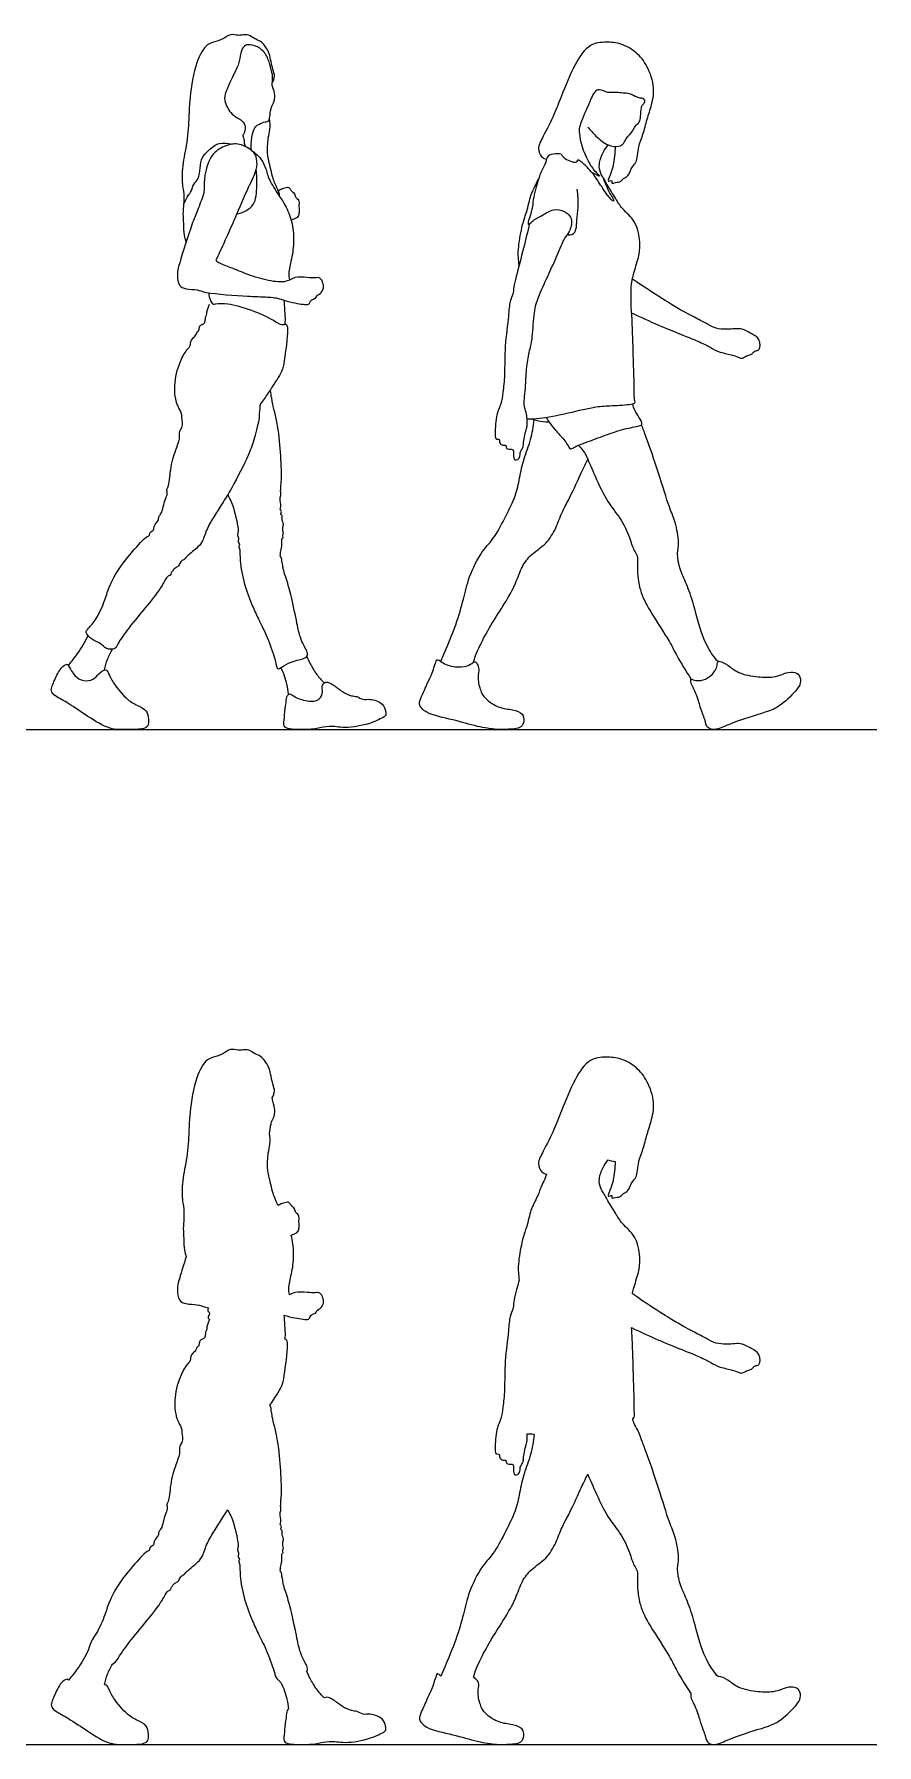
# Model space of a CAD drawing. Header units: millimetres. Extents: x 71.6 to 121.6, y 1.1 to 34.5.
# Drawn here: x 85.116 to 87.141, y 6.648 to 10.758 of the extents above; entities that cross this region are included whole.
import ezdxf

# ---------------------------------------------------------------- set-up
doc = ezdxf.new("R2010")
doc.units = ezdxf.units.MM

msp = doc.modelspace()

# ---------------------------------------------------------------- linework, layer by layer
for p, q in [((78.4179, 9.0872), (87.1405, 9.0872)), ((78.4179, 6.6488), (87.1405, 6.6488))]:
    msp.add_line(p, q)
for points, knots in [([(85.6882, 10.6412), (85.6911, 10.6458), (85.696, 10.6573), (85.6881, 10.6739), (85.683, 10.7117), (85.6708, 10.7292), (85.6611, 10.7413), (85.6447, 10.7463), (85.6329, 10.7572), (85.6155, 10.7557), (85.6057, 10.7541), (85.5865, 10.7599), (85.5702, 10.7445), (85.5467, 10.7387), (85.525, 10.7305), (85.5002, 10.6806), (85.4887, 10.597), (85.4884, 10.5609), (85.4843, 10.4962), (85.4714, 10.4443), (85.4714, 10.3913), (85.4775, 10.3721), (85.4738, 10.3419), (85.484, 10.3692), (85.4929, 10.3766), (85.4988, 10.3984), (85.5124, 10.4102), (85.5153, 10.4371), (85.5173, 10.464), (85.5478, 10.4895), (85.5605, 10.4966), (85.5817, 10.4967), (85.5909, 10.4934)], [0, 0, 0, 0, 0.230442, 0.474075, 0.826386, 1.091525, 1.309778, 1.542555, 1.769296, 1.997844, 2.182002, 2.422742, 2.685464, 2.964584, 3.225913, 3.644918, 4.171447, 4.524308, 4.97463, 5.408499, 5.812739, 6.090529, 6.326746, 6.562962, 6.777918, 7.037646, 7.27717, 7.565823, 7.865166, 8.212061, 8.437082, 8.746976, 8.746976, 8.746976, 8.746976]), ([(85.6387, 10.4784), (85.6373, 10.4886), (85.6379, 10.5085), (85.6438, 10.53), (85.6513, 10.5397), (85.6678, 10.5469), (85.6817, 10.5477), (85.6829, 10.5646), (85.6855, 10.5832), (85.6941, 10.5958), (85.6962, 10.617), (85.6855, 10.6336), (85.6912, 10.6561), (85.6852, 10.6734), (85.6831, 10.6824), (85.6752, 10.7101), (85.6541, 10.7293), (85.6357, 10.7318), (85.6235, 10.7331), (85.6118, 10.7177), (85.6106, 10.6912), (85.5983, 10.6663), (85.5754, 10.6194), (85.5716, 10.5987), (85.5885, 10.562), (85.617, 10.5526), (85.6245, 10.5353), (85.6218, 10.52), (85.6156, 10.5136), (85.6224, 10.5033), (85.6192, 10.4963), (85.6229, 10.4897), (85.6251, 10.4872)], [0, 0, 0, 0, 0.317497, 0.58288, 0.778114, 1.019261, 1.215711, 1.433101, 1.683962, 1.906288, 2.160653, 2.408978, 2.679767, 2.917424, 3.092857, 3.394128, 3.69824, 3.939596, 4.128287, 4.362293, 4.651052, 4.961821, 5.370652, 5.635596, 5.982248, 6.288719, 6.52356, 6.742724, 6.900466, 7.084572, 7.237096, 7.420157, 7.420157, 7.420157, 7.420157]), ([(86.5118, 10.4879), (86.512, 10.4731), (86.5074, 10.4426), (86.5037, 10.427), (86.4903, 10.3991), (86.5068, 10.4091), (86.5009, 10.3962), (86.5171, 10.4036), (86.5225, 10.4009), (86.5322, 10.4126), (86.5442, 10.4156), (86.5522, 10.4411), (86.5651, 10.448), (86.5672, 10.4894), (86.5784, 10.5122), (86.5872, 10.55), (86.599, 10.5839), (86.609, 10.6295), (86.5906, 10.6815), (86.5645, 10.7149), (86.5265, 10.7365), (86.4902, 10.7394), (86.448, 10.7357), (86.4131, 10.6845), (86.3828, 10.6094), (86.3664, 10.5662), (86.3403, 10.5135), (86.3239, 10.4848), (86.3336, 10.4618), (86.3428, 10.4583), (86.3471, 10.4572)], [0, 0, 0, 0, 0.382106, 0.641822, 0.898528, 1.057904, 1.192929, 1.39384, 1.53448, 1.740082, 1.940753, 2.220301, 2.433986, 2.785715, 3.085867, 3.43466, 3.781531, 4.167429, 4.586599, 4.959029, 5.328606, 5.672963, 6.025524, 6.465925, 6.982868, 7.381483, 7.817517, 8.141265, 8.402718, 8.611865, 8.611865, 8.611865, 8.611865]), ([(86.4466, 10.5346), (86.4524, 10.5269), (86.4653, 10.5129), (86.4928, 10.4888), (86.5203, 10.4865), (86.5329, 10.4945), (86.539, 10.5099), (86.5547, 10.5237), (86.5585, 10.5367), (86.5719, 10.5464), (86.5733, 10.5601), (86.5743, 10.5808), (86.5775, 10.5875), (86.5831, 10.5932), (86.584, 10.5985), (86.5796, 10.6043), (86.5714, 10.6032), (86.5602, 10.6085), (86.542, 10.6172), (86.5277, 10.6158), (86.5092, 10.6188), (86.4947, 10.6153), (86.4738, 10.6277), (86.4597, 10.6177), (86.4474, 10.5858), (86.4262, 10.5395), (86.425, 10.5238), (86.429, 10.4946), (86.4459, 10.4522), (86.4612, 10.4302), (86.4793, 10.4127), (86.4682, 10.4187), (86.456, 10.4256)], [0, 0, 0, 0, 0.316081, 0.668607, 0.965407, 1.178007, 1.413568, 1.678901, 1.892978, 2.118549, 2.336376, 2.601278, 2.761968, 2.921432, 3.052267, 3.196166, 3.355963, 3.562852, 3.824244, 4.048152, 4.296675, 4.523626, 4.796026, 5.011151, 5.36015, 5.778416, 6.007815, 6.319158, 6.717559, 7.043024, 7.268005, 7.455503, 7.455503, 7.455503, 7.455503]), ([(85.7059, 10.3674), (85.7062, 10.3754), (85.6982, 10.3904), (85.6883, 10.4144), (85.6793, 10.4582), (85.6765, 10.4702), (85.6773, 10.509), (85.6842, 10.5283), (85.6832, 10.5466), (85.6818, 10.555)], [0, 0, 0, 0, 0.258442, 0.58775, 0.983204, 1.210423, 1.575949, 1.860606, 2.168314, 2.168314, 2.168314, 2.168314]), ([(85.5248, 10.3869), (85.525, 10.3945), (85.5238, 10.4203), (85.5413, 10.473), (85.5762, 10.4902), (85.605, 10.4977), (85.6417, 10.4803), (85.6527, 10.4584), (85.6516, 10.4299), (85.6303, 10.39), (85.5994, 10.3155), (85.5803, 10.2732), (85.5575, 10.2227), (85.5524, 10.214), (85.5607, 10.2069), (85.5912, 10.1966), (85.6298, 10.1791), (85.6778, 10.1649), (85.7219, 10.1597), (85.7422, 10.1764), (85.7722, 10.1727), (85.7907, 10.1719), (85.8039, 10.1743), (85.8105, 10.1594), (85.8128, 10.1509), (85.808, 10.1358), (85.7938, 10.1299), (85.7932, 10.1223), (85.7821, 10.1205), (85.7798, 10.115), (85.7759, 10.1069), (85.7616, 10.109), (85.7429, 10.1115), (85.7177, 10.1176), (85.7017, 10.1247), (85.6644, 10.1271), (85.6312, 10.1279), (85.5291, 10.1345), (85.5098, 10.1448), (85.4809, 10.1445), (85.463, 10.1528), (85.4589, 10.1815), (85.465, 10.2081), (85.4952, 10.302), (85.5073, 10.331), (85.5235, 10.3721), (85.5247, 10.3816), (85.5248, 10.3869)], [0, 0, 0, 0, 0.324227, 0.745438, 1.091268, 1.399196, 1.750111, 2.024432, 2.314393, 2.70191, 3.21365, 3.62855, 4.043989, 4.202015, 4.365248, 4.686168, 5.066594, 5.478156, 5.848894, 6.129496, 6.436343, 6.687741, 6.878983, 7.093099, 7.267062, 7.484734, 7.699904, 7.842101, 8.018936, 8.155732, 8.31161, 8.514862, 8.771401, 9.058893, 9.302154, 9.635464, 9.99194, 10.561268, 10.839531, 11.134437, 11.37606, 11.659695, 11.973533, 12.533485, 12.883402, 13.246929, 13.468294, 13.468294, 13.468294, 13.468294]), ([(86.4832, 10.413), (86.4809, 10.4165), (86.4767, 10.424), (86.4712, 10.4462), (86.4825, 10.4738), (86.4904, 10.486), (86.495, 10.4917)], [0, 0, 0, 0, 0.201942, 0.469188, 0.778476, 1.046952, 1.046952, 1.046952, 1.046952]), ([(85.6387, 10.4784), (85.6483, 10.472), (85.6651, 10.4566), (85.6758, 10.4261), (85.679, 10.4109), (85.7009, 10.3737), (85.718, 10.351), (85.7355, 10.313), (85.7413, 10.2683), (85.737, 10.2233), (85.7263, 10.1875), (85.7286, 10.1736), (85.7297, 10.1671)], [0, 0, 0, 0, 0.33648, 0.651398, 0.882416, 1.249338, 1.564753, 1.927172, 2.313332, 2.702166, 3.047101, 3.301633, 3.301633, 3.301633, 3.301633]), ([(86.3001, 9.8333), (86.3102, 9.8335), (86.331, 9.8338), (86.3999, 9.8471), (86.4655, 9.8641), (86.5021, 9.865), (86.5483, 9.8677), (86.5617, 9.8713), (86.5565, 9.8845), (86.5582, 9.9173), (86.5555, 9.9789), (86.5539, 10.0599), (86.548, 10.1389), (86.5546, 10.1807), (86.5693, 10.2213), (86.5735, 10.258), (86.5633, 10.3091), (86.5285, 10.3367), (86.513, 10.3638), (86.4937, 10.394), (86.4802, 10.4197), (86.4886, 10.3987), (86.4977, 10.3753), (86.5072, 10.3638), (86.5097, 10.352), (86.4906, 10.3733), (86.4724, 10.4035), (86.4565, 10.4264), (86.4361, 10.4477), (86.4234, 10.4558)], [0, 0, 0, 0, 0.314012, 0.794224, 1.267478, 1.624031, 2.011164, 2.19203, 2.37672, 2.699834, 3.151634, 3.678456, 4.186172, 4.557246, 4.92512, 5.275124, 5.678825, 6.052272, 6.371564, 6.732485, 6.973273, 7.176761, 7.480938, 7.708188, 7.841917, 8.099033, 8.454899, 8.768928, 9.109389, 9.109389, 9.109389, 9.109389]), ([(86.382, 10.4696), (86.3772, 10.4701), (86.3635, 10.4706), (86.3483, 10.4676), (86.346, 10.4475), (86.3314, 10.4234), (86.3297, 10.4152), (86.3287, 10.4112)], [9.451204, 9.451204, 9.451204, 9.451204, 9.575483, 9.820329, 10.063656, 10.366238, 10.568576, 10.568576, 10.568576, 10.568576]), ([(86.382, 10.4696), (86.3847, 10.4654), (86.3915, 10.4575), (86.407, 10.4521), (86.42, 10.4473), (86.4234, 10.4558)], [0, 0, 0, 0, 0.380285, 0.779051, 1.231922, 1.231922, 1.231922, 1.231922]), ([(85.6057, 10.3261), (85.6195, 10.3296), (85.6496, 10.3439), (85.6512, 10.3942), (85.6514, 10.4194), (85.6496, 10.4323)], [0, 0, 0, 0, 0.37426, 0.76139, 1.119606, 1.119606, 1.119606, 1.119606]), ([(86.2813, 10.2024), (86.2797, 10.2152), (86.2776, 10.2404), (86.2872, 10.2918), (86.2944, 10.3181), (86.3, 10.3305), (86.3092, 10.3718), (86.3145, 10.3812), (86.3237, 10.4017), (86.3287, 10.4112)], [0, 0, 0, 0, 0.356435, 0.771488, 1.061807, 1.281395, 1.643721, 1.849135, 2.174079, 2.174079, 2.174079, 2.174079]), ([(86.3287, 10.4112), (86.3229, 10.3946), (86.3141, 10.3603), (86.3138, 10.3382), (86.3042, 10.3127), (86.3011, 10.2964), (86.3147, 10.311), (86.3363, 10.3219), (86.3632, 10.3393), (86.3906, 10.3344), (86.4124, 10.314), (86.4032, 10.2852), (86.3958, 10.2741), (86.4123, 10.2761), (86.4195, 10.2893), (86.4192, 10.3119), (86.4243, 10.3428), (86.4227, 10.3711), (86.4209, 10.3854)], [0, 0, 0, 0, 0.415693, 0.690876, 0.994691, 1.172567, 1.37566, 1.67271, 1.990996, 2.282467, 2.575, 2.881196, 3.047069, 3.235571, 3.450948, 3.718462, 4.040875, 4.416574, 4.416574, 4.416574, 4.416574]), ([(85.7028, 10.3819), (85.7057, 10.3838), (85.7114, 10.387), (85.7243, 10.3905), (85.7295, 10.3895), (85.7327, 10.3828), (85.738, 10.378), (85.7429, 10.3746), (85.7436, 10.364), (85.7501, 10.3621), (85.7522, 10.3562), (85.7531, 10.3495), (85.7518, 10.3456), (85.753, 10.3396), (85.7531, 10.3349), (85.7526, 10.3292), (85.7524, 10.324), (85.75, 10.319), (85.7443, 10.3142), (85.7339, 10.3106)], [0, 0, 0, 0, 0.195932, 0.415324, 0.545888, 0.705276, 0.867486, 1.013487, 1.200126, 1.346574, 1.493752, 1.650773, 1.77392, 1.921187, 2.054338, 2.19932, 2.33614, 2.477365, 2.677104, 2.677104, 2.677104, 2.677104]), ([(85.4816, 10.2592), (85.4798, 10.2642), (85.4762, 10.2744), (85.476, 10.3032), (85.4739, 10.3255), (85.4752, 10.3429), (85.4762, 10.3513)], [0, 0, 0, 0, 0.229201, 0.532246, 0.809023, 1.098258, 1.098258, 1.098258, 1.098258]), ([(86.3062, 10.3022), (86.3039, 10.2927), (86.299, 10.2732), (86.2835, 10.2089), (86.2673, 10.1522), (86.2677, 10.1333), (86.2576, 10.1147), (86.2566, 10.0784), (86.246, 10.0078), (86.2472, 9.9419), (86.2429, 9.8982), (86.2387, 9.869), (86.224, 9.841), (86.2237, 9.7964), (86.2238, 9.7892), (86.2266, 9.7838), (86.2356, 9.7853), (86.2333, 9.7776), (86.2394, 9.7694), (86.2479, 9.7707), (86.2503, 9.7692), (86.2505, 9.7624), (86.2569, 9.7601), (86.2672, 9.761), (86.2679, 9.7556), (86.2668, 9.7396), (86.2716, 9.734), (86.2797, 9.7351), (86.2839, 9.744), (86.2835, 9.7549), (86.2879, 9.76), (86.2916, 9.7666), (86.2912, 9.7772), (86.2985, 9.8112), (86.3012, 9.8176), (86.3006, 9.8342), (86.2987, 9.8485), (86.2922, 9.868), (86.2948, 9.8884), (86.2975, 9.915), (86.2985, 9.9592), (86.3064, 9.9982), (86.3146, 10.0301), (86.3162, 10.0902), (86.3265, 10.1252), (86.3506, 10.1771), (86.3695, 10.2186), (86.3875, 10.2634), (86.3952, 10.2729), (86.3993, 10.2793)], [0, 0, 0, 0, 0.308934, 0.780736, 1.221746, 1.46121, 1.708936, 2.049644, 2.53791, 3.010868, 3.386054, 3.688207, 4.018004, 4.393391, 4.544199, 4.669944, 4.816066, 4.952563, 5.125776, 5.285008, 5.371387, 5.507633, 5.651344, 5.824582, 5.942625, 6.171428, 6.315098, 6.461673, 6.634745, 6.822031, 6.967556, 7.114514, 7.307729, 7.641245, 7.801737, 8.024248, 8.248313, 8.503119, 8.759582, 9.055377, 9.438138, 9.797324, 10.130042, 10.566399, 10.920689, 11.345591, 11.747797, 12.136543, 12.376589, 12.376589, 12.376589, 12.376589]), ([(85.5355, 10.1365), (85.5395, 10.1077), (85.5538, 10.1104), (85.5833, 10.1122), (85.6381, 10.0958), (85.6901, 10.0727), (85.7105, 10.0569), (85.7232, 10.0635), (85.7276, 10.045), (85.7166, 9.972), (85.7132, 9.9478), (85.6862, 9.9078), (85.669, 9.8804), (85.6572, 9.8678), (85.6591, 9.8571), (85.656, 9.8441), (85.6581, 9.8348), (85.6447, 9.7841), (85.6331, 9.7489), (85.5918, 9.6669), (85.5696, 9.6329), (85.5493, 9.6003), (85.5314, 9.5721), (85.5215, 9.5395), (85.5115, 9.526), (85.485, 9.5055), (85.4811, 9.5006), (85.4776, 9.4955), (85.473, 9.4947), (85.464, 9.4858), (85.4646, 9.4798), (85.4559, 9.4762), (85.4496, 9.4698), (85.4456, 9.4637), (85.4439, 9.4574), (85.4354, 9.4561), (85.4234, 9.4296), (85.3874, 9.3846), (85.3451, 9.3337), (85.3196, 9.2983), (85.3149, 9.2866), (85.3095, 9.2797), (85.288, 9.2793), (85.2767, 9.2963), (85.2544, 9.3013), (85.2429, 9.3167), (85.2402, 9.3236), (85.2481, 9.3318), (85.2676, 9.3533), (85.2873, 9.3993), (85.2968, 9.4343), (85.328, 9.4884), (85.3701, 9.5341), (85.3862, 9.5514), (85.3942, 9.5523), (85.393, 9.5622), (85.4052, 9.5658), (85.403, 9.5774), (85.4157, 9.5885), (85.4146, 9.596), (85.4188, 9.6033), (85.4228, 9.606), (85.4307, 9.6418), (85.4376, 9.6522), (85.4338, 9.6654), (85.4405, 9.6706), (85.4428, 9.7145), (85.4552, 9.7574), (85.4678, 9.7876), (85.464, 9.8034), (85.4723, 9.8116), (85.4727, 9.8262), (85.4716, 9.8324), (85.471, 9.8396), (85.4708, 9.8492), (85.4553, 9.8712), (85.4517, 9.9219), (85.4662, 9.9738), (85.4838, 10.0016), (85.4914, 10.0075), (85.4917, 10.0167), (85.4949, 10.0257), (85.5041, 10.0319), (85.5075, 10.0432), (85.5128, 10.0444), (85.5123, 10.0542), (85.5169, 10.06), (85.5255, 10.0611), (85.5278, 10.0707), (85.5276, 10.08), (85.5317, 10.0822), (85.5302, 10.0914), (85.5374, 10.1089)], [0, 0, 0, 0, 0.23381, 0.560368, 1.016861, 1.473891, 1.765978, 1.983157, 2.203739, 2.718078, 3.034027, 3.439272, 3.787943, 4.021173, 4.21082, 4.419946, 4.605144, 5.019661, 5.413033, 5.976738, 6.368727, 6.729322, 7.080867, 7.41984, 7.675974, 8.014319, 8.168103, 8.303959, 8.434271, 8.639287, 8.775973, 8.948143, 9.130042, 9.292018, 9.433463, 9.586306, 9.890317, 10.352122, 10.85288, 11.240329, 11.441357, 11.605269, 11.862448, 12.124851, 12.406353, 12.662207, 12.808809, 12.990989, 13.313639, 13.735043, 14.098213, 14.570803, 15.050735, 15.327499, 15.469424, 15.633108, 15.822365, 16.010736, 16.244614, 16.405078, 16.565957, 16.698965, 17.052921, 17.276883, 17.474895, 17.630504, 18.013742, 18.43296, 18.767626, 18.991105, 19.184962, 19.407539, 19.560293, 19.715212, 19.892277, 20.189187, 20.614905, 21.062858, 21.395668, 21.569375, 21.742392, 21.923177, 22.121398, 22.318604, 22.441632, 22.616099, 22.774031, 22.93643, 23.116791, 23.293696, 23.413743, 23.606434, 23.606434, 23.606434, 23.606434]), ([(85.7195, 10.0607), (85.7197, 10.0674), (85.7201, 10.0803), (85.7181, 10.1017), (85.7169, 10.1186)], [0.0063972, 0.0063972, 0.0063972, 0.0063972, 0.3322445, 0.7223565, 0.7223565, 0.7223565, 0.7223565]), ([(85.5812, 9.6511), (85.5866, 9.641), (85.5957, 9.6232), (85.6092, 9.5633), (85.6031, 9.5552), (85.6093, 9.5451), (85.605, 9.5408), (85.6072, 9.5362), (85.6113, 9.5313), (85.6068, 9.5281), (85.6093, 9.5232), (85.6106, 9.5183), (85.6105, 9.4893), (85.6198, 9.4356), (85.6405, 9.3839), (85.6561, 9.35), (85.6769, 9.3103), (85.6946, 9.2579), (85.6973, 9.2437), (85.7008, 9.2302), (85.7124, 9.2382), (85.7333, 9.2511), (85.7605, 9.2556), (85.7747, 9.2626), (85.7715, 9.2773), (85.7631, 9.2902), (85.7547, 9.3098), (85.7473, 9.3431), (85.735, 9.406), (85.7233, 9.4459), (85.7126, 9.4772), (85.714, 9.4854), (85.71, 9.4904), (85.7122, 9.4981), (85.7067, 9.5033), (85.7081, 9.5091), (85.7073, 9.5136), (85.7103, 9.52), (85.7122, 9.5358), (85.7107, 9.5461), (85.7161, 9.548), (85.7119, 9.5557), (85.7166, 9.5585), (85.7133, 9.5651), (85.7132, 9.5684), (85.7142, 9.5767), (85.7157, 9.5808), (85.7139, 9.5859), (85.7107, 9.5948), (85.7131, 9.601), (85.7099, 9.6023), (85.7077, 9.606), (85.7115, 9.6099), (85.7087, 9.6139), (85.7069, 9.6159), (85.7111, 9.6235), (85.7053, 9.6419), (85.7099, 9.6511), (85.7073, 9.6604), (85.7124, 9.6921), (85.7077, 9.7553), (85.7031, 9.8216), (85.6865, 9.8766), (85.688, 9.8838), (85.685, 9.8868), (85.6869, 9.8919), (85.6845, 9.8988), (85.6826, 9.9019)], [0, 0, 0, 0, 0.336205, 0.770572, 0.940841, 1.118528, 1.242697, 1.366443, 1.50025, 1.613636, 1.735926, 1.859492, 2.153831, 2.587854, 3.015896, 3.362365, 3.753223, 4.166078, 4.390106, 4.567965, 4.748883, 5.040036, 5.346357, 5.552602, 5.733915, 5.95972, 6.217697, 6.554294, 7.013804, 7.398198, 7.716097, 7.869716, 8.004097, 8.157485, 8.305552, 8.439472, 8.557579, 8.705744, 8.939042, 9.115256, 9.225493, 9.373543, 9.488795, 9.631199, 9.742263, 9.904709, 10.023536, 10.153883, 10.331844, 10.466188, 10.560196, 10.669053, 10.790823, 10.907682, 10.992543, 11.147636, 11.397446, 11.573604, 11.738419, 12.051651, 12.510564, 13.000779, 13.419514, 13.556013, 13.659184, 13.784519, 13.97299, 13.97299, 13.97299, 13.97299]), ([(86.3468, 9.8374), (86.3487, 9.8336), (86.3528, 9.8257), (86.3671, 9.8071), (86.3891, 9.7847), (86.3967, 9.7728), (86.404, 9.7586), (86.4138, 9.7669), (86.4548, 9.7817), (86.499, 9.7986), (86.5409, 9.8117), (86.5743, 9.8166), (86.577, 9.8207), (86.5744, 9.83), (86.563, 9.847), (86.5572, 9.8579), (86.5541, 9.8695)], [0, 0, 0, 0, 0.21228, 0.50398, 0.838944, 1.073263, 1.282404, 1.459257, 1.851798, 2.274072, 2.683567, 3.014634, 3.122028, 3.295072, 3.572679, 3.81421, 3.81421, 3.81421, 3.81421]), ([(86.0931, 9.2512), (86.0965, 9.2588), (86.1035, 9.2744), (86.1315, 9.3423), (86.148, 9.4), (86.1595, 9.4537), (86.1906, 9.5159), (86.2241, 9.5484), (86.2488, 9.6004), (86.2739, 9.6473), (86.2825, 9.6919), (86.2917, 9.7383), (86.3108, 9.7832), (86.3157, 9.8155), (86.3173, 9.8317)], [0, 0, 0, 0, 0.286335, 0.731352, 1.181294, 1.608457, 2.078586, 2.470767, 2.901198, 3.31992, 3.703379, 4.095925, 4.495214, 4.894853, 4.894853, 4.894853, 4.894853]), ([(86.3121, 9.8336), (86.3165, 9.8319), (86.3255, 9.8286), (86.3438, 9.8261), (86.3529, 9.8263)], [0, 0, 0, 0, 0.2164746, 0.5161178, 0.5161178, 0.5161178, 0.5161178]), ([(86.7591, 9.2502), (86.7546, 9.2553), (86.7451, 9.2668), (86.719, 9.3104), (86.7003, 9.3943), (86.6819, 9.4401), (86.6653, 9.4764), (86.6603, 9.5111), (86.6672, 9.5363), (86.6569, 9.587), (86.6408, 9.6223), (86.6174, 9.7023), (86.5874, 9.7883), (86.5793, 9.8089), (86.5754, 9.8187)], [0, 0, 0, 0, 0.258385, 0.661721, 1.198001, 1.604394, 1.96257, 2.292011, 2.585081, 2.984827, 3.346109, 3.873685, 4.421034, 4.743984, 4.743984, 4.743984, 4.743984]), ([(86.4238, 9.77), (86.4314, 9.7632), (86.4434, 9.7454), (86.4456, 9.7363), (86.4654, 9.693), (86.4917, 9.6337), (86.5256, 9.5958), (86.5468, 9.5501), (86.556, 9.5171), (86.5678, 9.5048), (86.564, 9.4735), (86.57, 9.4196), (86.5947, 9.3722), (86.6435, 9.2991), (86.6594, 9.2642), (86.6823, 9.2269), (86.6938, 9.2092)], [0, 0, 0, 0, 0.31727, 0.496325, 0.877842, 1.349971, 1.759768, 2.166782, 2.495395, 2.715712, 3.024355, 3.441659, 3.872263, 4.400901, 4.766842, 5.22268, 5.22268, 5.22268, 5.22268]), ([(86.1716, 9.2487), (86.175, 9.2618), (86.1905, 9.2979), (86.2159, 9.3427), (86.2466, 9.3892), (86.2736, 9.4368), (86.287, 9.4791), (86.3101, 9.5093), (86.3478, 9.5327), (86.3703, 9.5703), (86.3836, 9.6096), (86.4004, 9.6376), (86.4286, 9.6998), (86.4401, 9.7239), (86.4461, 9.7366)], [0, 0, 0, 0, 0.364729, 0.773895, 1.205332, 1.629935, 2.008194, 2.355261, 2.732246, 3.110741, 3.472172, 3.805409, 4.272544, 4.643783, 4.643783, 4.643783, 4.643783]), ([(85.1987, 9.242), (85.2066, 9.2509), (85.2216, 9.2693), (85.2387, 9.2981), (85.2459, 9.3131)], [0, 0, 0, 0, 0.341702, 0.7466377, 0.7466377, 0.7466377, 0.7466377]), ([(85.2855, 9.2302), (85.2871, 9.2389), (85.2918, 9.256), (85.2998, 9.2725), (85.3045, 9.2803)], [0, 0, 0, 0, 0.2944714, 0.5941716, 0.5941716, 0.5941716, 0.5941716]), ([(85.7716, 9.2626), (85.7739, 9.2567), (85.7791, 9.245), (85.7948, 9.2186), (85.8067, 9.2055), (85.8132, 9.1992)], [0, 0, 0, 0, 0.2504346, 0.5647172, 0.8632616, 0.8632616, 0.8632616, 0.8632616]), ([(86.0832, 9.2543), (86.0805, 9.2486), (86.0723, 9.2205), (86.0617, 9.2007), (86.0466, 9.1648), (86.0381, 9.1475), (86.0594, 9.1228), (86.1237, 9.1116), (86.1785, 9.0938), (86.2269, 9.0866), (86.2498, 9.0875), (86.2886, 9.089), (86.2931, 9.1078), (86.2921, 9.1267), (86.2639, 9.1359), (86.2334, 9.138), (86.199, 9.1598), (86.1872, 9.1819), (86.1803, 9.2133), (86.1863, 9.2318), (86.181, 9.2437), (86.1764, 9.252), (86.1693, 9.2472), (86.1566, 9.238), (86.127, 9.2358), (86.0958, 9.246), (86.0878, 9.2566), (86.0832, 9.2543)], [0, 0, 0, 0, 0.333928, 0.632503, 0.990447, 1.230378, 1.526672, 1.995672, 2.452353, 2.846715, 3.137462, 3.477965, 3.709791, 3.943112, 4.239021, 4.5702, 4.929916, 5.222035, 5.54646, 5.797788, 6.004547, 6.163148, 6.309317, 6.535861, 6.852273, 7.190051, 7.394439, 7.394439, 7.394439, 7.394439]), ([(86.6938, 9.2092), (86.6927, 9.1992), (86.7006, 9.1888), (86.714, 9.152), (86.7163, 9.1394), (86.7283, 9.1111), (86.7311, 9.0928), (86.7465, 9.0854), (86.7665, 9.0902), (86.8031, 9.1084), (86.8821, 9.1306), (86.91, 9.1439), (86.9513, 9.1832), (86.9591, 9.2029), (86.9539, 9.2227), (86.9331, 9.2271), (86.9126, 9.2195), (86.8911, 9.2121), (86.855, 9.2128), (86.8078, 9.2208), (86.7848, 9.2416), (86.7647, 9.2519), (86.7572, 9.2508), (86.7576, 9.236), (86.742, 9.2107), (86.7097, 9.2003), (86.6938, 9.2092)], [0, 0, 0, 0, 0.246267, 0.615867, 0.843829, 1.169152, 1.423999, 1.647725, 1.905434, 2.294712, 2.832298, 3.182669, 3.6221, 3.893956, 4.13911, 4.395881, 4.674111, 4.954979, 5.314837, 5.726594, 6.063365, 6.338497, 6.471433, 6.677822, 7.006834, 7.376763, 7.376763, 7.376763, 7.376763]), ([(85.1959, 9.2438), (85.1926, 9.2442), (85.178, 9.2344), (85.1662, 9.2075), (85.1532, 9.1795), (85.1682, 9.1663), (85.2015, 9.1488), (85.2447, 9.1187), (85.297, 9.0855), (85.3368, 9.0878), (85.3746, 9.0865), (85.3915, 9.0948), (85.3912, 9.1124), (85.3884, 9.134), (85.3632, 9.1454), (85.3396, 9.1576), (85.3059, 9.1976), (85.2955, 9.2211), (85.2889, 9.2346), (85.2709, 9.2211), (85.2587, 9.2058), (85.2343, 9.2021), (85.2126, 9.2149), (85.2034, 9.233), (85.1959, 9.2438)], [0, 0, 0, 0, 0.242702, 0.575918, 0.883047, 1.11589, 1.471683, 1.907677, 2.361786, 2.73208, 3.089736, 3.320454, 3.552363, 3.815854, 4.107395, 4.417178, 4.838651, 5.142212, 5.328649, 5.5773, 5.843296, 6.11746, 6.408351, 6.703542, 6.703542, 6.703542, 6.703542]), ([(85.7272, 9.1728), (85.7265, 9.1805), (85.7246, 9.1958), (85.7156, 9.2232), (85.7092, 9.236)], [0, 0, 0, 0, 0.2752174, 0.6500414, 0.6500414, 0.6500414, 0.6500414]), ([(85.7311, 9.173), (85.7245, 9.1709), (85.7221, 9.1604), (85.7169, 9.1112), (85.7139, 9.0879), (85.7597, 9.0866), (85.7947, 9.0878), (85.8258, 9.0975), (85.8636, 9.0887), (85.9228, 9.0995), (85.9562, 9.1163), (85.9623, 9.1224), (85.9605, 9.1316), (85.9555, 9.1519), (85.9229, 9.1618), (85.9071, 9.1576), (85.8914, 9.1677), (85.8782, 9.167), (85.8553, 9.1783), (85.8373, 9.1932), (85.8164, 9.2064), (85.8059, 9.1896), (85.8112, 9.1773), (85.8022, 9.1556), (85.7717, 9.1532), (85.7412, 9.1653), (85.7338, 9.1722), (85.7311, 9.173)], [0, 0, 0, 0, 0.195484, 0.615167, 0.859662, 1.219922, 1.579864, 1.900441, 2.259965, 2.719376, 3.068916, 3.21903, 3.385709, 3.641437, 3.967477, 4.203632, 4.44057, 4.650498, 4.937572, 5.233498, 5.496075, 5.715153, 5.924554, 6.180261, 6.490893, 6.827236, 7.024752, 7.024752, 7.024752, 7.024752]), ([(85.6882, 8.2028), (85.6911, 8.2074), (85.696, 8.2189), (85.6881, 8.2355), (85.683, 8.2733), (85.6708, 8.2908), (85.6611, 8.3029), (85.6447, 8.3079), (85.6329, 8.3188), (85.6155, 8.3173), (85.6057, 8.3157), (85.5865, 8.3215), (85.5702, 8.3061), (85.5467, 8.3003), (85.525, 8.2921), (85.5002, 8.2422), (85.4887, 8.1586), (85.4884, 8.1225), (85.4843, 8.0578), (85.4714, 8.0059), (85.4714, 7.9529), (85.4775, 7.9337), (85.475, 7.913), (85.4762, 7.9129)], [0, 0, 0, 0, 0.230588, 0.474374, 0.826908, 1.092214, 1.310605, 1.543529, 1.770412, 1.999105, 2.183379, 2.424271, 2.687158, 2.966454, 3.227948, 3.647218, 4.174079, 4.527162, 4.977769, 5.411911, 5.816406, 6.094371, 6.330737, 6.330737, 6.330737, 6.330737]), ([(86.5118, 8.0495), (86.512, 8.0347), (86.5074, 8.0042), (86.5037, 7.9886), (86.4903, 7.9607), (86.5068, 7.9707), (86.5009, 7.9578), (86.5171, 7.9652), (86.5225, 7.9625), (86.5322, 7.9742), (86.5442, 7.9772), (86.5522, 8.0027), (86.5651, 8.0096), (86.5672, 8.051), (86.5784, 8.0738), (86.5872, 8.1116), (86.599, 8.1455), (86.609, 8.1911), (86.5906, 8.2431), (86.5645, 8.2765), (86.5265, 8.2981), (86.4902, 8.301), (86.448, 8.2973), (86.4131, 8.2461), (86.3828, 8.171), (86.3664, 8.1278), (86.3403, 8.0751), (86.3239, 8.0464), (86.3336, 8.0234), (86.3428, 8.0199), (86.3471, 8.0188)], [0, 0, 0, 0, 0.382106, 0.641822, 0.898528, 1.057904, 1.192929, 1.39384, 1.53448, 1.740082, 1.940753, 2.220301, 2.433986, 2.785715, 3.085867, 3.43466, 3.781531, 4.167429, 4.586599, 4.959029, 5.328606, 5.672963, 6.025524, 6.465925, 6.982868, 7.381483, 7.817517, 8.141265, 8.402718, 8.611865, 8.611865, 8.611865, 8.611865]), ([(85.6818, 8.1166), (85.6837, 8.132), (85.6855, 8.1448), (85.6941, 8.1574), (85.6962, 8.1786), (85.6892, 8.1894), (85.6882, 8.2028)], [1.312433, 1.312433, 1.312433, 1.312433, 1.617405, 1.887688, 2.19692, 2.498811, 2.498811, 2.498811, 2.498811]), ([(85.7028, 7.9435), (85.6956, 7.9583), (85.6883, 7.976), (85.6793, 8.0198), (85.6765, 8.0318), (85.6773, 8.0706), (85.6842, 8.0899), (85.6832, 8.1082), (85.6818, 8.1166)], [0.280883, 0.280883, 0.280883, 0.280883, 0.606323, 0.997129, 1.221679, 1.582909, 1.864222, 2.168314, 2.168314, 2.168314, 2.168314]), ([(86.3471, 8.0188), (86.3412, 8.0013), (86.3314, 7.985), (86.3297, 7.9768), (86.3287, 7.9728)], [9.951221, 9.951221, 9.951221, 9.951221, 10.3211816, 10.5685761, 10.5685761, 10.5685761, 10.5685761]), ([(86.4832, 7.9746), (86.4809, 7.9781), (86.4767, 7.9856), (86.4712, 8.0078), (86.4825, 8.0354), (86.4904, 8.0476), (86.495, 8.0533)], [0, 0, 0, 0, 0.201942, 0.469188, 0.778476, 1.046952, 1.046952, 1.046952, 1.046952]), ([(86.5534, 7.731), (86.5542, 7.7351), (86.5581, 7.7518), (86.5693, 7.7829), (86.5735, 7.8196), (86.5633, 7.8707), (86.5285, 7.8983), (86.513, 7.9254), (86.4937, 7.9556), (86.4836, 7.9748), (86.4832, 7.9746)], [4.443002, 4.443002, 4.443002, 4.443002, 4.557377, 4.925673, 5.276078, 5.680243, 6.054118, 6.373777, 6.735112, 6.976176, 6.976176, 6.976176, 6.976176]), ([(85.7339, 7.8722), (85.7443, 7.8758), (85.75, 7.8806), (85.7524, 7.8856), (85.7526, 7.8908), (85.7531, 7.8965), (85.753, 7.9012), (85.7518, 7.9072), (85.7531, 7.9111), (85.7522, 7.9178), (85.7501, 7.9237), (85.7436, 7.9256), (85.7429, 7.9362), (85.738, 7.9396), (85.7327, 7.9444), (85.7295, 7.9511), (85.7243, 7.9521), (85.7114, 7.9486), (85.7057, 7.9454), (85.7028, 7.9435)], [-2.677104, -2.677104, -2.677104, -2.677104, -2.477365, -2.33614, -2.19932, -2.054338, -1.921187, -1.77392, -1.650773, -1.493752, -1.346574, -1.200126, -1.013487, -0.867486, -0.705276, -0.545888, -0.415324, -0.195932, 0, 0, 0, 0]), ([(86.3287, 7.9728), (86.3237, 7.9633), (86.3145, 7.9428), (86.3092, 7.9334), (86.3, 7.8921), (86.2944, 7.8797), (86.2872, 7.8534), (86.2776, 7.802), (86.2797, 7.7768), (86.2813, 7.764)], [-2.174079, -2.174079, -2.174079, -2.174079, -1.849135, -1.643721, -1.281395, -1.061807, -0.771488, -0.356435, 0, 0, 0, 0]), ([(85.4762, 7.9129), (85.4752, 7.9045), (85.4739, 7.8871), (85.476, 7.8648), (85.4762, 7.836), (85.4798, 7.8258), (85.4816, 7.8208)], [-1.098258, -1.098258, -1.098258, -1.098258, -0.809023, -0.532246, -0.229201, 0, 0, 0, 0]), ([(85.7297, 7.7287), (85.7286, 7.7352), (85.7263, 7.7491), (85.737, 7.7849), (85.7413, 7.829), (85.7376, 7.8586), (85.7339, 7.8722)], [-3.301633, -3.301633, -3.301633, -3.301633, -3.047101, -2.702166, -2.313332, -1.950234, -1.950234, -1.950234, -1.950234]), ([(85.4816, 7.8208), (85.4756, 7.8023), (85.4637, 7.764), (85.4589, 7.7431), (85.463, 7.7144), (85.4809, 7.7061), (85.5098, 7.7064), (85.5195, 7.7012), (85.5355, 7.6981)], [-12.284068, -12.284068, -12.284068, -12.284068, -11.966311, -11.645174, -11.354943, -11.1077, -10.805935, -10.521201, -10.521201, -10.521201, -10.521201]), ([(85.7169, 7.6802), (85.7255, 7.6774), (85.7429, 7.6731), (85.7616, 7.6706), (85.7759, 7.6685), (85.7798, 7.6766), (85.7821, 7.6821), (85.7932, 7.6839), (85.7938, 7.6915), (85.808, 7.6974), (85.8128, 7.7125), (85.8105, 7.721), (85.8039, 7.7359), (85.7907, 7.7335), (85.7722, 7.7343), (85.7458, 7.7376), (85.7343, 7.7309), (85.7297, 7.7287)], [-9.07954, -9.07954, -9.07954, -9.07954, -8.790139, -8.531896, -8.327295, -8.170381, -8.032677, -7.854668, -7.711527, -7.494928, -7.27581, -7.100692, -6.885155, -6.692643, -6.439575, -6.130691, -5.949505, -5.949505, -5.949505, -5.949505]), ([(86.2813, 7.764), (86.2758, 7.7436), (86.2673, 7.7131), (86.2677, 7.6949), (86.2576, 7.6763), (86.2566, 7.64), (86.246, 7.5694), (86.2472, 7.5035), (86.2429, 7.4598), (86.2387, 7.4306), (86.224, 7.4026), (86.2237, 7.358), (86.2238, 7.3508), (86.2266, 7.3454), (86.2356, 7.3469), (86.2333, 7.3392), (86.2394, 7.331), (86.2479, 7.3323), (86.2503, 7.3308), (86.2505, 7.324), (86.2569, 7.3217), (86.2672, 7.3226), (86.2679, 7.3172), (86.2668, 7.3012), (86.2716, 7.2956), (86.2797, 7.2967), (86.2839, 7.3056), (86.2835, 7.3165), (86.2879, 7.3216), (86.2916, 7.3282), (86.2912, 7.3388), (86.2985, 7.3728), (86.3012, 7.3792), (86.3008, 7.3896), (86.3004, 7.395)], [0.818212, 0.818212, 0.818212, 0.818212, 1.221758, 1.461229, 1.708962, 2.04968, 2.537961, 3.010932, 3.386129, 3.688291, 4.018098, 4.393496, 4.544309, 4.670057, 4.816183, 4.952685, 5.125902, 5.285138, 5.371521, 5.50777, 5.651486, 5.824729, 5.942775, 6.171585, 6.315259, 6.461839, 6.634916, 6.822207, 6.967736, 7.114699, 7.307919, 7.641445, 7.801942, 8.024459, 8.024459, 8.024459, 8.024459]), ([(85.5355, 7.6981), (85.5341, 7.696), (85.5314, 7.6901), (85.5402, 7.6857), (85.5331, 7.6766), (85.5348, 7.6716), (85.5371, 7.6706), (85.5374, 7.6705)], [0, 0, 0, 0, 0.1584024, 0.3075691, 0.4822068, 0.6194396, 0.641318, 0.641318, 0.641318, 0.641318]), ([(85.5374, 7.6705), (85.5302, 7.653), (85.5317, 7.6438), (85.5276, 7.6416), (85.5278, 7.6323), (85.5255, 7.6227), (85.5169, 7.6216), (85.5123, 7.6158), (85.5128, 7.606), (85.5075, 7.6048), (85.5041, 7.5935), (85.4949, 7.5873), (85.4917, 7.5783), (85.4914, 7.5691), (85.4838, 7.5632), (85.4662, 7.5354), (85.4517, 7.4835), (85.4553, 7.4328), (85.4708, 7.4108), (85.471, 7.4012), (85.4716, 7.394), (85.4727, 7.3878), (85.4723, 7.3732), (85.464, 7.365), (85.4678, 7.3492), (85.4552, 7.319), (85.4428, 7.2761), (85.4405, 7.2322), (85.4338, 7.227), (85.4376, 7.2138), (85.4307, 7.2034), (85.4228, 7.1676), (85.4188, 7.1649), (85.4146, 7.1576), (85.4157, 7.1501), (85.403, 7.139), (85.4052, 7.1274), (85.393, 7.1238), (85.3942, 7.1139), (85.3862, 7.113), (85.3701, 7.0957), (85.328, 7.05), (85.2968, 6.9959), (85.2873, 6.9609), (85.2676, 6.9149), (85.2519, 6.8976), (85.2459, 6.8747)], [-23.606434, -23.606434, -23.606434, -23.606434, -23.407988, -23.284355, -23.102167, -22.916418, -22.749169, -22.58652, -22.406842, -22.280139, -22.077044, -21.872903, -21.686718, -21.508533, -21.329638, -20.986887, -20.525555, -20.087123, -19.781344, -19.598991, -19.439445, -19.282128, -19.052904, -18.853257, -18.623103, -18.278441, -17.846702, -17.452018, -17.291761, -17.087835, -16.857185, -16.492657, -16.355676, -16.189991, -16.024735, -15.783871, -15.589874, -15.394965, -15.226392, -15.080229, -14.795198, -14.300931, -13.814226, -13.440209, -13.006219, -12.673932, -12.673932, -12.673932, -12.673932]), ([(85.7195, 7.6223), (85.7197, 7.629), (85.7201, 7.6419), (85.7181, 7.6633), (85.7169, 7.6802)], [0.0063972, 0.0063972, 0.0063972, 0.0063972, 0.3322445, 0.7223565, 0.7223565, 0.7223565, 0.7223565]), ([(86.5541, 7.4311), (86.5603, 7.4363), (86.5565, 7.4461), (86.5582, 7.4789), (86.5555, 7.5405), (86.5543, 7.6028), (86.5521, 7.6412), (86.5516, 7.6501)], [2.063515, 2.063515, 2.063515, 2.063515, 2.262591, 2.610875, 3.097867, 3.665727, 3.841877, 3.841877, 3.841877, 3.841877]), ([(85.6826, 7.4635), (85.695, 7.4824), (85.7132, 7.5094), (85.7166, 7.5336), (85.7276, 7.6066), (85.7242, 7.6209), (85.7195, 7.6223)], [-3.974822, -3.974822, -3.974822, -3.974822, -3.553766, -3.225489, -2.691082, -2.461894, -2.461894, -2.461894, -2.461894]), ([(85.7715, 6.8243), (85.7736, 6.8292), (85.7715, 6.8389), (85.7631, 6.8518), (85.7547, 6.8714), (85.7473, 6.9047), (85.735, 6.9676), (85.7233, 7.0075), (85.7126, 7.0388), (85.714, 7.047), (85.71, 7.052), (85.7122, 7.0597), (85.7067, 7.0649), (85.7081, 7.0707), (85.7073, 7.0752), (85.7103, 7.0816), (85.7122, 7.0974), (85.7107, 7.1077), (85.7161, 7.1096), (85.7119, 7.1173), (85.7166, 7.1201), (85.7133, 7.1267), (85.7132, 7.13), (85.7142, 7.1383), (85.7157, 7.1424), (85.7139, 7.1475), (85.7107, 7.1564), (85.7131, 7.1626), (85.7099, 7.1639), (85.7077, 7.1676), (85.7115, 7.1715), (85.7087, 7.1755), (85.7069, 7.1775), (85.7111, 7.1851), (85.7053, 7.2035), (85.7099, 7.2127), (85.7073, 7.222), (85.7124, 7.2537), (85.7077, 7.3169), (85.7031, 7.3832), (85.6865, 7.4382), (85.688, 7.4454), (85.685, 7.4484), (85.6869, 7.4535), (85.6845, 7.4604), (85.6826, 7.4635)], [5.518042, 5.518042, 5.518042, 5.518042, 5.700099, 5.926831, 6.185866, 6.523844, 6.985241, 7.371213, 7.690416, 7.844665, 7.979598, 8.133616, 8.28229, 8.416761, 8.535352, 8.684125, 8.91838, 9.095318, 9.206007, 9.354665, 9.47039, 9.613379, 9.724898, 9.888011, 10.007325, 10.138208, 10.316899, 10.451794, 10.546189, 10.655492, 10.777762, 10.895101, 10.98031, 11.136039, 11.386875, 11.563756, 11.729247, 12.043765, 12.504561, 12.996789, 13.417243, 13.554301, 13.657896, 13.783745, 13.97299, 13.97299, 13.97299, 13.97299]), ([(86.5754, 7.3803), (86.5715, 7.3958), (86.563, 7.4086), (86.5572, 7.4195), (86.5541, 7.4311)], [2.916649, 2.916649, 2.916649, 2.916649, 3.3966165, 3.8142104, 3.8142104, 3.8142104, 3.8142104]), ([(86.3173, 7.3933), (86.3157, 7.3771), (86.3108, 7.3448), (86.2917, 7.2999), (86.2825, 7.2535), (86.2739, 7.2089), (86.2488, 7.162), (86.2241, 7.11), (86.1906, 7.0775), (86.1595, 7.0153), (86.148, 6.9616), (86.1315, 6.9039), (86.1035, 6.836), (86.0965, 6.8204), (86.0931, 6.8128)], [-4.894853, -4.894853, -4.894853, -4.894853, -4.495214, -4.095925, -3.703379, -3.31992, -2.901198, -2.470767, -2.078586, -1.608457, -1.181294, -0.731352, -0.286335, 0, 0, 0, 0]), ([(86.7591, 6.8118), (86.7546, 6.8169), (86.7451, 6.8284), (86.719, 6.872), (86.7003, 6.9559), (86.6819, 7.0017), (86.6653, 7.038), (86.6603, 7.0727), (86.6672, 7.0979), (86.6569, 7.1486), (86.6408, 7.1839), (86.6174, 7.2639), (86.5874, 7.3499), (86.5793, 7.3705), (86.5754, 7.3803)], [0, 0, 0, 0, 0.258385, 0.661721, 1.198001, 1.604394, 1.96257, 2.292011, 2.585081, 2.984827, 3.346109, 3.873685, 4.421034, 4.743984, 4.743984, 4.743984, 4.743984]), ([(86.1716, 6.8103), (86.175, 6.8234), (86.1905, 6.8595), (86.2159, 6.9043), (86.2466, 6.9508), (86.2736, 6.9984), (86.287, 7.0407), (86.3101, 7.0709), (86.3478, 7.0943), (86.3703, 7.1319), (86.3836, 7.1712), (86.4004, 7.1992), (86.4286, 7.2614), (86.4401, 7.2855), (86.4461, 7.2982)], [0, 0, 0, 0, 0.364729, 0.773895, 1.205332, 1.629935, 2.008194, 2.355261, 2.732246, 3.110741, 3.472172, 3.805409, 4.272544, 4.643783, 4.643783, 4.643783, 4.643783]), ([(86.4461, 7.2982), (86.4491, 7.2904), (86.4654, 7.2546), (86.4917, 7.1953), (86.5256, 7.1574), (86.5468, 7.1117), (86.556, 7.0787), (86.5678, 7.0664), (86.564, 7.0351), (86.57, 6.9812), (86.5947, 6.9338), (86.6435, 6.8607), (86.6594, 6.8258), (86.6823, 6.7885), (86.6938, 6.7708)], [0.496325, 0.496325, 0.496325, 0.496325, 0.877842, 1.349971, 1.759768, 2.166782, 2.495395, 2.715712, 3.024355, 3.441659, 3.872263, 4.400901, 4.766842, 5.22268, 5.22268, 5.22268, 5.22268]), ([(85.3045, 6.8419), (85.3159, 6.8508), (85.3196, 6.8599), (85.3451, 6.8953), (85.3874, 6.9462), (85.4234, 6.9912), (85.4354, 7.0177), (85.4439, 7.019), (85.4456, 7.0253), (85.4496, 7.0314), (85.4559, 7.0378), (85.4646, 7.0414), (85.464, 7.0474), (85.473, 7.0563), (85.4776, 7.0571), (85.4811, 7.0622), (85.485, 7.0671), (85.5115, 7.0876), (85.5215, 7.1011), (85.5314, 7.1337), (85.5493, 7.1619), (85.5666, 7.1898), (85.5768, 7.2055), (85.5812, 7.2127)], [-11.807765, -11.807765, -11.807765, -11.807765, -11.606613, -11.218928, -10.717862, -10.255774, -9.951578, -9.798641, -9.65711, -9.495034, -9.313025, -9.140748, -9.003979, -8.798838, -8.668445, -8.532507, -8.378628, -8.040077, -7.783786, -7.444605, -7.092845, -6.73203, -6.500833, -6.500833, -6.500833, -6.500833]), ([(85.5812, 7.2127), (85.5866, 7.2026), (85.5957, 7.1848), (85.6092, 7.1249), (85.6031, 7.1168), (85.6093, 7.1067), (85.605, 7.1024), (85.6072, 7.0978), (85.6113, 7.0929), (85.6068, 7.0897), (85.6093, 7.0848), (85.6106, 7.0799), (85.6105, 7.0509), (85.6198, 6.9972), (85.6405, 6.9455), (85.6561, 6.9116), (85.6769, 6.8719), (85.6946, 6.8195), (85.6967, 6.8084), (85.7092, 6.7976)], [0, 0, 0, 0, 0.361403, 0.828325, 1.011355, 1.202359, 1.335834, 1.468854, 1.61269, 1.734574, 1.866029, 1.998857, 2.315255, 2.781807, 3.241929, 3.614366, 4.034517, 4.478315, 4.719134, 4.719134, 4.719134, 4.719134]), ([(85.2459, 6.8747), (85.2387, 6.8597), (85.2216, 6.8309), (85.2066, 6.8125), (85.1987, 6.8036)], [-0.7466377, -0.7466377, -0.7466377, -0.7466377, -0.341702, 0, 0, 0, 0]), ([(85.2855, 6.7918), (85.2871, 6.8005), (85.2918, 6.8176), (85.2998, 6.8341), (85.3045, 6.8419)], [0, 0, 0, 0, 0.2944714, 0.5941716, 0.5941716, 0.5941716, 0.5941716]), ([(85.8132, 6.7608), (85.8067, 6.7671), (85.7948, 6.7802), (85.7791, 6.8066), (85.7739, 6.8183), (85.7715, 6.8243)], [-0.8632616, -0.8632616, -0.8632616, -0.8632616, -0.5647172, -0.2504346, 0, 0, 0, 0]), ([(85.1959, 6.8054), (85.1926, 6.8058), (85.178, 6.796), (85.1662, 6.7691), (85.1532, 6.7411), (85.1682, 6.7279), (85.2015, 6.7104), (85.2447, 6.6803), (85.297, 6.6471), (85.3368, 6.6494), (85.3746, 6.6481), (85.3915, 6.6564), (85.3912, 6.674), (85.3884, 6.6956), (85.3632, 6.707), (85.3396, 6.7192), (85.3059, 6.7592), (85.2955, 6.7827), (85.2911, 6.7917), (85.2855, 6.7918)], [0, 0, 0, 0, 0.239458, 0.568221, 0.871246, 1.100977, 1.452016, 1.882183, 2.330223, 2.695568, 3.048445, 3.276079, 3.504889, 3.764859, 4.052504, 4.358147, 4.773987, 5.073492, 5.257437, 5.257437, 5.257437, 5.257437]), ([(85.7092, 6.7976), (85.7156, 6.7848), (85.7246, 6.7574), (85.7265, 6.7421), (85.7272, 6.7344)], [-0.6500414, -0.6500414, -0.6500414, -0.6500414, -0.2752174, 0, 0, 0, 0]), ([(86.0832, 6.8159), (86.0805, 6.8102), (86.0723, 6.7821), (86.0617, 6.7623), (86.0466, 6.7264), (86.0381, 6.7091), (86.0594, 6.6844), (86.1237, 6.6732), (86.1785, 6.6554), (86.2269, 6.6482), (86.2498, 6.6491), (86.2886, 6.6506), (86.2931, 6.6694), (86.2921, 6.6883), (86.2639, 6.6975), (86.2334, 6.6996), (86.199, 6.7214), (86.1872, 6.7435), (86.1803, 6.7749), (86.1863, 6.7934), (86.1824, 6.8022), (86.1716, 6.8103)], [0, 0, 0, 0, 0.3437, 0.651011, 1.019429, 1.266381, 1.571345, 2.054069, 2.524114, 2.930015, 3.22927, 3.579736, 3.818346, 4.058495, 4.363062, 4.703932, 5.074174, 5.37484, 5.708759, 5.967441, 6.18025, 6.18025, 6.18025, 6.18025]), ([(86.0931, 6.8128), (86.0898, 6.8156), (86.0859, 6.8202), (86.0841, 6.8179), (86.0832, 6.8159)], [7.1187707, 7.1187707, 7.1187707, 7.1187707, 7.2826602, 7.3944387, 7.3944387, 7.3944387, 7.3944387]), ([(86.6938, 6.7708), (86.6927, 6.7608), (86.7006, 6.7504), (86.714, 6.7136), (86.7163, 6.701), (86.7283, 6.6727), (86.7311, 6.6544), (86.7465, 6.647), (86.7665, 6.6518), (86.8031, 6.67), (86.8821, 6.6922), (86.91, 6.7055), (86.9513, 6.7448), (86.9591, 6.7645), (86.9539, 6.7843), (86.9331, 6.7887), (86.9126, 6.7811), (86.8911, 6.7737), (86.855, 6.7744), (86.8078, 6.7824), (86.7848, 6.8032), (86.7683, 6.8117), (86.7591, 6.8118)], [0, 0, 0, 0, 0.245699, 0.614446, 0.841883, 1.166454, 1.420714, 1.643924, 1.901038, 2.289418, 2.825764, 3.175327, 3.613744, 3.884972, 4.129561, 4.385739, 4.663327, 4.943548, 5.302575, 5.713383, 6.049377, 6.323874, 6.323874, 6.323874, 6.323874]), ([(85.7272, 6.7344), (85.7245, 6.7325), (85.7221, 6.722), (85.7169, 6.6728), (85.7139, 6.6495), (85.7597, 6.6482), (85.7947, 6.6494), (85.8258, 6.6591), (85.8636, 6.6503), (85.9228, 6.6611), (85.9562, 6.6779), (85.9623, 6.684), (85.9605, 6.6932), (85.9555, 6.7135), (85.9229, 6.7234), (85.9071, 6.7192), (85.8914, 6.7293), (85.8782, 6.7286), (85.8553, 6.7399), (85.8373, 6.7548), (85.8223, 6.7643), (85.8132, 6.7608)], [0.100548, 0.100548, 0.100548, 0.100548, 0.295698, 0.714666, 0.958744, 1.318389, 1.677718, 1.997749, 2.356659, 2.815287, 3.164231, 3.314089, 3.480484, 3.735775, 4.06126, 4.297012, 4.533546, 4.743115, 5.0297, 5.325121, 5.58725, 5.58725, 5.58725, 5.58725])]:
    msp.add_open_spline(points, degree=3, knots=knots)
for points in [[(86.5516, 10.0885), (86.5954, 10.0668), (86.6796, 10.0327), (86.7169, 10.0181), (86.7428, 10.0042), (86.7613, 9.9933), (86.7987, 9.9863), (86.8089, 9.9806), (86.8182, 9.9783), (86.8252, 9.9846), (86.8364, 9.987), (86.8424, 9.991), (86.8476, 9.9974), (86.8506, 9.9973), (86.8559, 9.9974), (86.8602, 10.0049), (86.8602, 10.0132), (86.8575, 10.0258), (86.8489, 10.0334), (86.8366, 10.0397), (86.817, 10.0509), (86.8002, 10.0501), (86.7795, 10.048), (86.7535, 10.0501), (86.7356, 10.0602), (86.7088, 10.0743), (86.6688, 10.0949), (86.6195, 10.1249), (86.5534, 10.1694)], [(86.495, 8.0533), (86.5007, 8.0509), (86.5066, 8.0497), (86.5118, 8.0495)], [(86.5516, 7.6501), (86.5954, 7.6284), (86.6796, 7.5943), (86.7169, 7.5797), (86.7428, 7.5658), (86.7613, 7.5549), (86.7987, 7.5479), (86.8089, 7.5422), (86.8182, 7.5399), (86.8252, 7.5462), (86.8364, 7.5486), (86.8424, 7.5526), (86.8476, 7.559), (86.8506, 7.5589), (86.8559, 7.559), (86.8602, 7.5665), (86.8602, 7.5748), (86.8575, 7.5874), (86.8489, 7.595), (86.8366, 7.6013), (86.817, 7.6125), (86.8002, 7.6117), (86.7795, 7.6096), (86.7535, 7.6117), (86.7356, 7.6218), (86.7088, 7.6359), (86.6688, 7.6565), (86.6195, 7.6865), (86.5534, 7.731)], [(86.3004, 7.395), (86.3045, 7.395), (86.3083, 7.3951), (86.3121, 7.3952)], [(86.3121, 7.3952), (86.3139, 7.3945), (86.3155, 7.3939), (86.3173, 7.3933)], [(85.1987, 6.8036), (85.1979, 6.8047), (85.1971, 6.8053), (85.1959, 6.8054)]]:
    msp.add_open_spline(points, degree=3)

doc.saveas('drawing.dxf')
